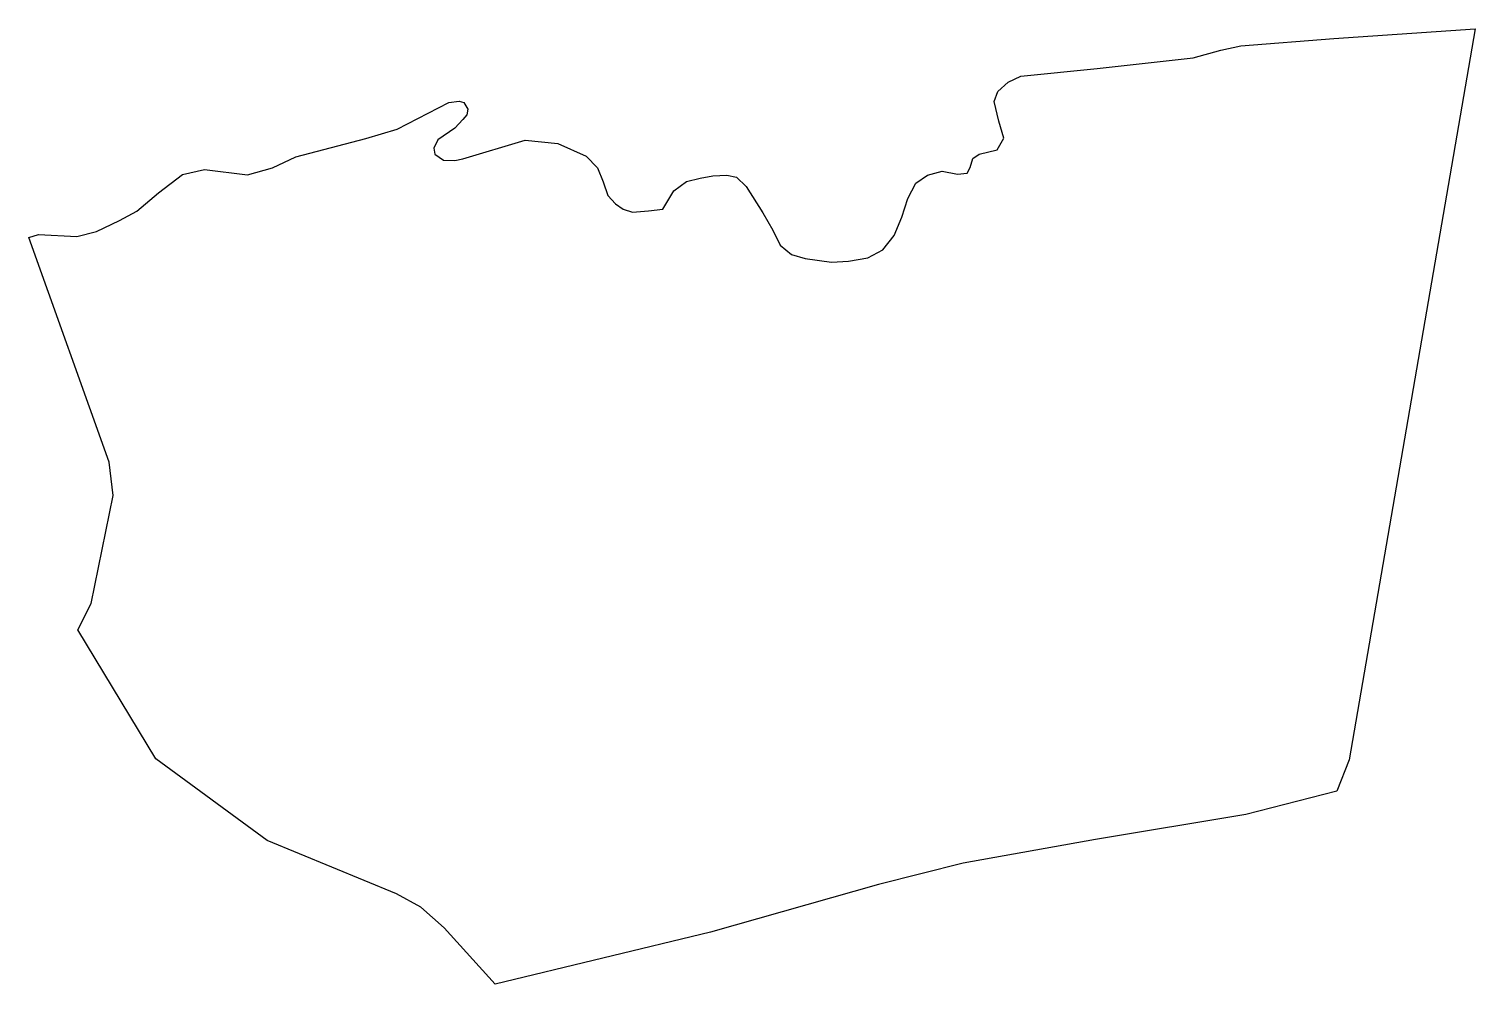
# Model space of a CAD drawing. Header units: inches. Extents: x 121.4655 to 121.4769, y 16.8225 to 16.83.
import ezdxf

# ---------------------------------------------------------------- set-up
doc = ezdxf.new("R2010")
doc.units = ezdxf.units.IN
doc.header["$MEASUREMENT"] = 0

msp = doc.modelspace()

# ---------------------------------------------------------------- linework, layer by layer
msp.add_lwpolyline([(121.465492, 16.828367), (121.465492, 16.828367), (121.465568, 16.828391), (121.465871, 16.828375), (121.466024, 16.828416), (121.466206, 16.828501), (121.466343, 16.828575), (121.466515, 16.828719), (121.466702, 16.828863), (121.466877, 16.828902), (121.467215, 16.828861), (121.467413, 16.828917), (121.467596, 16.829004), (121.468148, 16.829148), (121.468395, 16.82922), (121.468803, 16.82943), (121.468883, 16.829441), (121.468921, 16.82943), (121.468953, 16.829379), (121.468945, 16.829335), (121.468913, 16.829297), (121.468851, 16.82923), (121.468717, 16.829138), (121.468685, 16.829071), (121.468693, 16.829025), (121.46876, 16.828976), (121.468851, 16.828973), (121.468913, 16.828986), (121.469403, 16.829135), (121.469661, 16.829107), (121.469886, 16.829009), (121.469975, 16.828917), (121.47002, 16.828807), (121.470055, 16.828699), (121.470117, 16.828632), (121.470176, 16.828591), (121.470251, 16.828568), (121.470377, 16.828578), (121.47049, 16.828591), (121.470576, 16.828735), (121.470675, 16.828809), (121.470785, 16.828835), (121.470884, 16.828853), (121.470994, 16.828858), (121.471069, 16.828843), (121.471147, 16.828768), (121.471278, 16.828563), (121.471356, 16.828424), (121.471415, 16.828308), (121.471504, 16.828234), (121.471611, 16.828203), (121.471818, 16.828172), (121.471952, 16.82818), (121.472105, 16.828208), (121.472223, 16.82827), (121.472314, 16.828383), (121.472373, 16.828527), (121.472421, 16.828676), (121.472483, 16.828796), (121.472577, 16.828858), (121.472692, 16.828891), (121.472813, 16.828866), (121.472888, 16.828873), (121.472912, 16.82892), (121.472933, 16.828991), (121.472982, 16.829025), (121.473124, 16.829058), (121.473177, 16.829151), (121.473137, 16.829284), (121.4731, 16.829438), (121.473129, 16.829518), (121.473212, 16.829592), (121.473311, 16.829638), (121.473912, 16.8297), (121.474671, 16.829782), (121.474889, 16.829844), (121.475047, 16.829877), (121.475779, 16.829936), (121.476892, 16.830011), (121.475899, 16.824252), (121.475802, 16.824006), (121.475085, 16.82382), (121.4739, 16.823623), (121.472858, 16.823438), (121.47219, 16.82327), (121.470865, 16.822895), (121.469168, 16.822485), (121.469168, 16.822485), (121.468767, 16.822929), (121.468581, 16.82309), (121.468389, 16.823197), (121.46737, 16.823616), (121.466493, 16.824261), (121.465879, 16.825276), (121.465983, 16.825484), (121.466156, 16.826335), (121.466126, 16.826598), (121.465492, 16.828367)])

doc.saveas('drawing.dxf')
